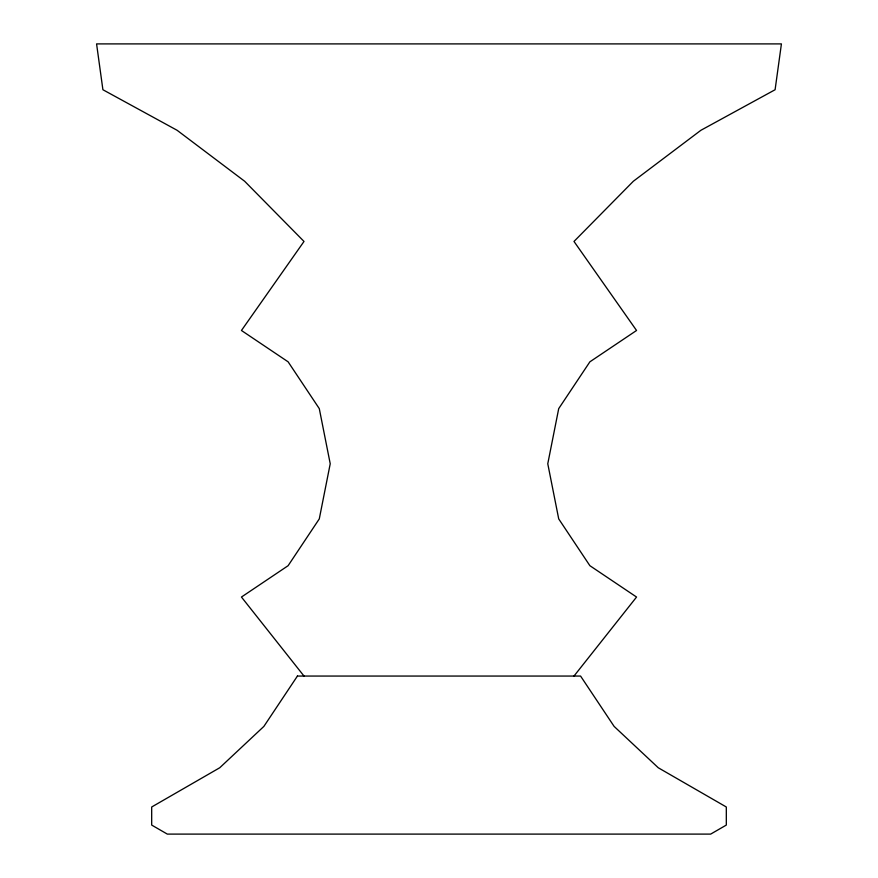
<?xml version="1.0" encoding="UTF-8"?>
<svg xmlns="http://www.w3.org/2000/svg" width="878" height="878" viewBox="0 0 878 878"><rect width="100%" height="100%" fill="white"/><g stroke="black" fill="none" stroke-linecap="round" stroke-linejoin="round"><path stroke-width="1.32" d="M573.992 676.06L636.55 597.04L589.884 565.695L558.715 518.898L547.773 463.76L558.715 408.621L589.884 361.824L636.55 330.479L573.992 241.45L633.378 181.23L700.885 130.295L775.098 89.732L781.42 43.9L96.58 43.9L102.902 89.732L177.115 130.295L244.622 181.23L304.007 241.45L241.45 330.479L288.116 361.824L319.285 408.621L330.227 463.76L319.285 518.898L288.116 565.695L241.45 597.04L304.007 676.06M297.422 676.06L263.883 726.402L219.741 767.756L151.685 806.992L151.685 825.068L167.325 834.1L710.675 834.1L726.315 825.068L726.315 806.992L658.259 767.756L614.117 726.402L580.577 676.06L297.422 676.06"/></g></svg>
